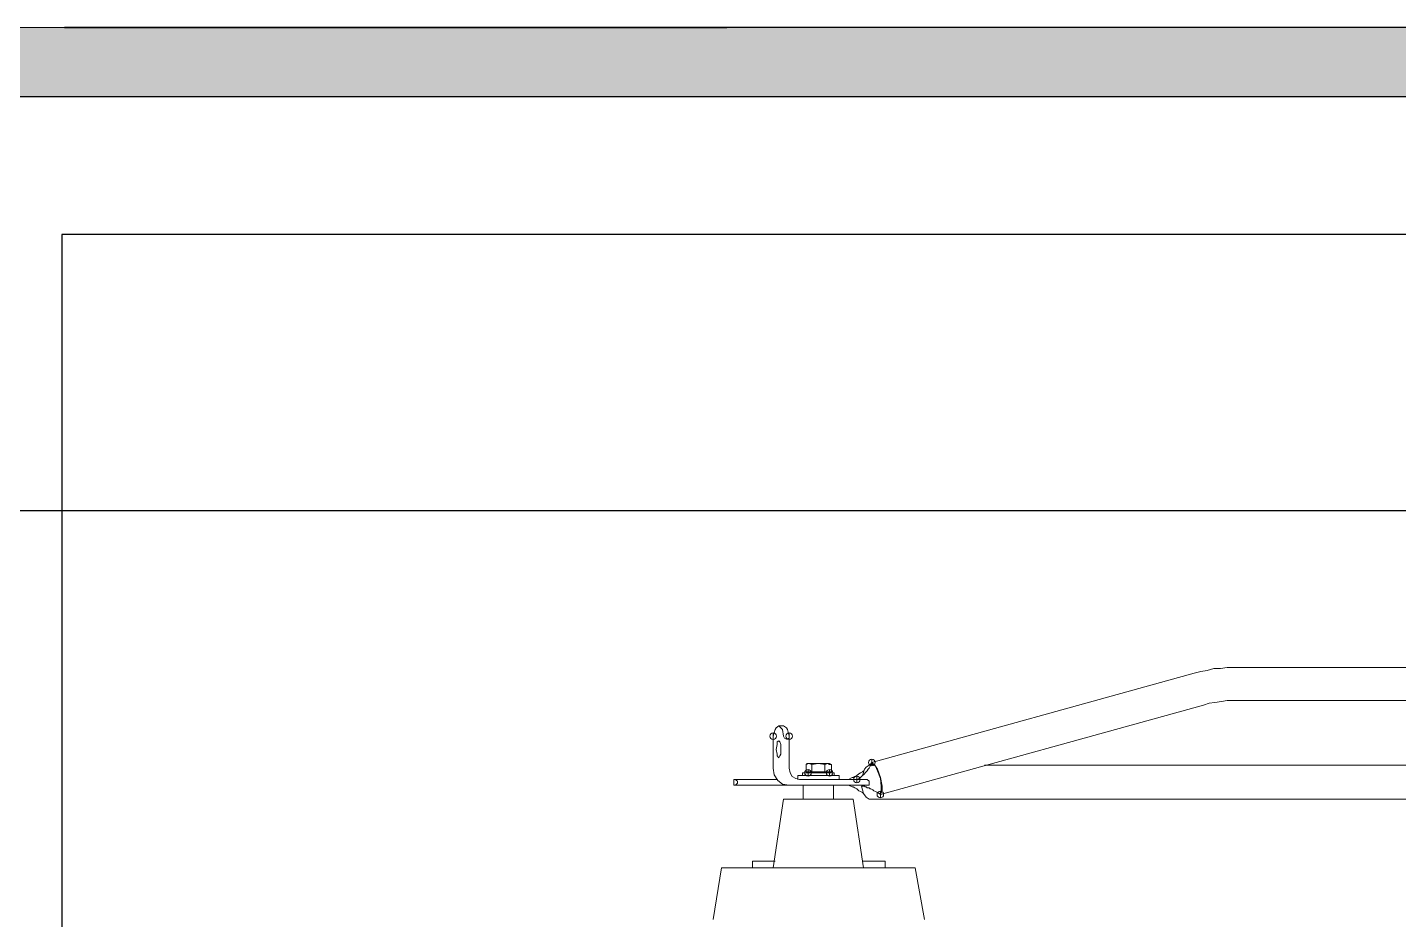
# Model space of a CAD drawing. Extents: x 758840 to 1108724, y -102573 to 143521.
# Drawn here: x 804359 to 805352, y 67136 to 67783 of the extents above; entities that cross this region are included whole.
import ezdxf

# ---------------------------------------------------------------- set-up
doc = ezdxf.new("R2010")
doc.units = 0
doc.header["$LTSCALE"] = 1000
doc.header["$MEASUREMENT"] = 0
for name, color, linetype in [('02电气-设备', 255, 'Continuous'), ('02电气-设备基础', 252, 'Continuous'), ('PDF_0', 7, 'Continuous')]:
    doc.layers.add(name, color=color, linetype=linetype)

# ---------------------------------------------------------------- blocks, each defined once
blk = doc.blocks.new('2500KVA 变压器')
at = {"lineweight": -3}
blk.add_lwpolyline([(0, 0), (2400, 0), (2400, 1500), (0, 1500)], close=True, dxfattribs=at)
at = {"layer": 'PDF_0', "lineweight": 15}
for points in [[(586.8, 1117.55), (820.27, 1182.21), (825.03, 1183.57), (829.8, 1184.25), (834.56, 1185.62), (839.33, 1185.62), (844.09, 1186.3), (848.86, 1186.3)], [(848.86, 1186.3), (1591.47, 1186.3), (1596.24, 1186.3), (1601, 1185.62), (1605.77, 1185.62), (1610.53, 1184.25), (1615.3, 1183.57), (1620.06, 1182.21)], [(848.86, 1162.47), (844.09, 1162.47), (840.01, 1161.79), (835.24, 1161.11), (831.16, 1160.43), (827.08, 1159.07)], [(1591.47, 1162.47), (848.86, 1162.47)], [(827.08, 1159.07), (592.92, 1094.41)], [(515.33, 1136.61), (516.69, 1141.37), (517.37, 1142.73), (519.41, 1144.1)], [(522.81, 1144.1), (519.41, 1144.1)], [(519.41, 1144.1), (520.77, 1142.73), (522.13, 1141.37), (522.81, 1136.61)], [(522.81, 1144.1), (524.86, 1142.73), (525.54, 1141.37), (526.9, 1136.61)], [(515.33, 1136.61), (515.33, 1113.46)], [(519.41, 1133.2), (518.05, 1132.52), (518.05, 1130.48), (517.37, 1127.08)], [(520.77, 1127.08), (520.77, 1130.48), (520.09, 1132.52), (519.41, 1133.2)], [(524.86, 1134.57), (523.5, 1135.25), (522.81, 1136.61)], [(524.86, 1134.57), (525.54, 1134.57)], [(526.9, 1136.61), (526.9, 1135.25), (525.54, 1134.57)], [(526.9, 1113.46), (526.9, 1136.61)], [(517.37, 1127.08), (518.05, 1123.67), (518.05, 1122.31), (519.41, 1120.95)], [(519.41, 1120.95), (520.09, 1122.31), (520.77, 1123.67), (520.77, 1127.08)], [(526.9, 1101.21), (522.13, 1101.89), (518.73, 1104.62), (516.01, 1108.7), (515.33, 1113.46)], [(534.39, 1105.3), (531.66, 1105.98), (528.94, 1107.34), (527.58, 1110.06), (526.9, 1113.46)], [(539.15, 1116.19), (539.83, 1116.87)], [(543.24, 1116.19), (541.19, 1116.87), (539.15, 1116.19)], [(539.15, 1110.74), (539.15, 1116.19)], [(556.17, 1116.87), (539.83, 1116.87)], [(554.81, 1116.87), (552.76, 1116.19), (548, 1116.87), (543.24, 1116.19)], [(543.24, 1110.74), (543.24, 1116.19)], [(552.76, 1110.74), (552.76, 1116.19)], [(557.53, 1116.19), (556.17, 1116.19), (554.81, 1116.87)], [(557.53, 1116.19), (556.17, 1116.87)], [(557.53, 1110.74), (557.53, 1116.19)], [(586.12, 1116.19), (585.44, 1114.83), (584.76, 1113.46), (584.08, 1112.78), (583.39, 1111.42), (582.71, 1110.74), (582.03, 1110.06), (581.35, 1109.38), (580.67, 1108.7), (579.99, 1108.02), (579.31, 1107.34), (578.63, 1106.66), (576.59, 1105.3), (576.59, 1105.3)], [(579.99, 1108.02), (581.35, 1112.78), (582.71, 1114.15), (584.76, 1115.51)], [(584.76, 1115.51), (585.44, 1115.51)], [(585.44, 1114.83), (585.44, 1116.19), (586.8, 1117.55)], [(593.61, 1100.53), (592.92, 1105.98), (590.88, 1111.42), (589.52, 1114.83), (588.16, 1116.19), (587.48, 1116.19), (586.12, 1116.19)], [(586.8, 1117.55), (588.84, 1115.51), (590.88, 1112.78), (592.92, 1106.66), (594.29, 1100.53), (594.29, 1097.13), (593.61, 1095.77), (592.92, 1094.41)], [(668.48, 1115.51), (1182.39, 1115.51)], [(486.74, 1101.21), (486.74, 1105.3)], [(518.05, 1105.3), (486.74, 1105.3)], [(488.1, 1105.3), (488.78, 1104.62), (489.46, 1103.94)], [(489.46, 1102.57), (489.46, 1103.94)], [(533.03, 1108.02), (533.03, 1105.3)], [(533.03, 1108.02), (562.97, 1108.02)], [(534.39, 1105.3), (583.39, 1105.3)], [(536.43, 1108.02), (536.43, 1110.06)], [(536.43, 1110.06), (559.57, 1110.06)], [(557.53, 1110.74), (539.15, 1110.74)], [(559.57, 1108.02), (559.57, 1110.06)], [(562.97, 1108.02), (562.97, 1105.3)], [(569.1, 1105.3), (569.78, 1105.3)], [(580.67, 1111.42), (579.99, 1110.74), (578.63, 1110.06), (577.27, 1109.38), (575.91, 1108.02), (574.55, 1107.34), (573.18, 1106.66), (572.5, 1106.66), (569.78, 1105.3)], [(575.91, 1105.3), (576.59, 1105.3)], [(583.39, 1105.3), (584.76, 1103.94)], [(584.76, 1103.25), (584.76, 1103.94), (584.76, 1103.94)], [(584.76, 1103.25), (584.76, 1101.89), (584.76, 1101.21)], [(486.74, 1101.21), (584.76, 1101.21)], [(489.46, 1102.57), (488.78, 1101.89), (488.1, 1101.21)], [(537.11, 1091), (537.11, 1101.21)], [(558.89, 1091), (558.89, 1101.21)], [(572.5, 1099.85), (569.78, 1101.21), (569.1, 1101.21)], [(580.67, 1095.09), (579.99, 1095.77), (578.63, 1096.45), (577.27, 1097.13), (575.91, 1098.49), (574.55, 1099.17), (573.18, 1099.85), (572.5, 1099.85)], [(577.95, 1101.21), (577.27, 1101.21)], [(592.24, 1095.09), (590.88, 1095.77), (589.52, 1096.45), (588.16, 1097.13), (587.48, 1097.81), (586.12, 1098.49), (585.44, 1098.49), (584.76, 1099.17), (583.39, 1099.17), (582.71, 1099.85), (582.03, 1099.85), (581.35, 1100.53), (580.67, 1100.53), (579.99, 1100.53), (579.31, 1101.21), (578.63, 1101.21), (577.95, 1101.21)], [(584.76, 1091), (582.71, 1092.36), (580.67, 1095.09), (579.31, 1100.53)], [(592.92, 1094.41), (590.88, 1095.77)], [(592.24, 1095.09), (593.61, 1095.77), (593.61, 1097.13), (593.61, 1100.53)], [(515.33, 1041.31), (522.81, 1091)], [(522.81, 1091), (573.18, 1091)], [(580.67, 1041.31), (573.18, 1091)], [(584.76, 1091), (1182.39, 1091)], [(500.35, 1046.08), (500.35, 1041.31)], [(500.35, 1046.08), (516.69, 1046.08)], [(579.99, 1046.08), (596.33, 1046.08)], [(596.33, 1046.08), (596.33, 1041.31)], [(477.89, 1041.31), (471.76, 1003.88)], [(618.11, 1041.31), (477.89, 1041.31)], [(624.92, 1003.88), (618.11, 1041.31)]]:
    blk.add_lwpolyline(points, dxfattribs=at)
for points in [[(515.33, 1134.23), (515.33, 1138.99), (515.33, 1138.99)], [(526.9, 1134.23), (526.9, 1138.99), (526.9, 1138.99)], [(586.8, 1115.17), (586.8, 1119.93), (586.8, 1119.93)], [(540.51, 1107.68), (540.51, 1112.44), (540.51, 1112.44)], [(556.17, 1107.68), (556.17, 1112.44), (556.17, 1112.44)], [(575.91, 1102.91), (575.91, 1107.68), (575.91, 1107.68)], [(592.92, 1092.02), (592.92, 1096.79), (592.92, 1096.79)]]:
    blk.add_lwpolyline(points, close=True, dxfattribs=at)
for points in [[(515.33, 1138.99), (514.02, 1138.99), (512.95, 1137.92), (512.95, 1136.61), (512.95, 1135.3), (514.02, 1134.23), (515.33, 1134.23), (516.64, 1134.23), (517.71, 1135.3), (517.71, 1136.61), (517.71, 1137.92), (516.64, 1138.99), (515.33, 1138.99)], [(526.9, 1138.99), (525.59, 1138.99), (524.52, 1137.92), (524.52, 1136.61), (524.52, 1135.3), (525.59, 1134.23), (526.9, 1134.23), (528.21, 1134.23), (529.28, 1135.3), (529.28, 1136.61), (529.28, 1137.92), (528.21, 1138.99), (526.9, 1138.99)], [(586.8, 1119.93), (585.49, 1119.93), (584.42, 1118.86), (584.42, 1117.55), (584.42, 1116.24), (585.49, 1115.17), (586.8, 1115.17), (588.11, 1115.17), (589.18, 1116.24), (589.18, 1117.55), (589.18, 1118.86), (588.11, 1119.93), (586.8, 1119.93)], [(540.51, 1112.44), (539.2, 1112.44), (538.13, 1111.37), (538.13, 1110.06), (538.13, 1108.75), (539.2, 1107.68), (540.51, 1107.68), (541.82, 1107.68), (542.89, 1108.75), (542.89, 1110.06), (542.89, 1111.37), (541.82, 1112.44), (540.51, 1112.44)], [(556.17, 1112.44), (554.86, 1112.44), (553.79, 1111.37), (553.79, 1110.06), (553.79, 1108.75), (554.86, 1107.68), (556.17, 1107.68), (557.48, 1107.68), (558.55, 1108.75), (558.55, 1110.06), (558.55, 1111.37), (557.48, 1112.44), (556.17, 1112.44)], [(575.91, 1107.68), (574.6, 1107.68), (573.53, 1106.61), (573.53, 1105.3), (573.53, 1103.99), (574.6, 1102.91), (575.91, 1102.91), (577.22, 1102.91), (578.29, 1103.99), (578.29, 1105.3), (578.29, 1106.61), (577.22, 1107.68), (575.91, 1107.68)], [(592.92, 1096.79), (591.61, 1096.79), (590.54, 1095.72), (590.54, 1094.41), (590.54, 1093.1), (591.61, 1092.02), (592.92, 1092.02), (594.23, 1092.02), (595.31, 1093.1), (595.31, 1094.41), (595.31, 1095.72), (594.23, 1096.79), (592.92, 1096.79)]]:
    blk.add_open_spline(points, degree=3, knots=[0, 0, 0, 0, 1, 1, 1, 2, 2, 2, 3, 3, 3, 4, 4, 4, 4], dxfattribs=at)
for points in [[(515.33, 1134.23), (515.33, 1138.99), (515.33, 1138.99)], [(526.9, 1134.23), (526.9, 1138.99), (526.9, 1138.99)], [(586.8, 1115.17), (586.8, 1119.93), (586.8, 1119.93)], [(540.51, 1107.68), (540.51, 1112.44), (540.51, 1112.44)], [(556.17, 1107.68), (556.17, 1112.44), (556.17, 1112.44)], [(575.91, 1102.91), (575.91, 1107.68), (575.91, 1107.68)], [(592.92, 1092.02), (592.92, 1096.79), (592.92, 1096.79)]]:
    blk.add_solid(points, dxfattribs=at)
blk = doc.blocks.new('BD4-PAL0101-LVPM-05')
at = {"ltscale": 5}
h = blk.add_hatch(dxfattribs=at)
h.set_pattern_fill('隔热材料01', color=8, scale=80, angle=45)
h.set_pattern_definition([(315, (1.005, -51.474), (28.28427125, 28.28427125), [4.0142, -35.9858]), (315, (-20.185, -72.664), (28.28427125, 28.28427125), [4.0142, -35.9858]), (135, (13.44, -77.425), (-28.28427125, -28.28427125), [4.0142, -35.9858]), (135, (5.767, -85.1), (-28.28427125, -28.28427125), [4.0142, -35.9858]), (225, (28.298, -71.66), (28.28427125, -28.28427125), [40.0194, 0.0194]), (180, (18.983, -78.135), (-28.2842, 28.2842), [3.4144, -53.1542]), (161.56505, (43.853, -49.85), (-28.284169758, 28.28429741), [2.244, -87.1988]), (161.56505, (15.569, -78.135), (-28.284169758, 28.28429741), [2.244, -87.1988]), (198.43495, (51.525, -48.43), (-28.28429741, 28.28416976), [4.488, -84.9548]), (198.43495, (23.24, -76.716), (-28.28429741, 28.28416976), [4.488, -84.9548]), (108.43495, (38.886, -46.303), (-28.28429741, 28.284169758), [21.3712, -68.0716]), (108.43495, (10.602, -74.587), (-28.28429741, 28.284169758), [21.3712, -68.0716]), (161.56505, (29.29, -23.19), (-28.284169758, 28.28429741), [2.244, -87.1988]), (161.56505, (1.005, -51.474), (-28.284169758, 28.28429741), [2.244, -87.1988]), (180, (-1.124, -50.765), (-28.2842, 28.2842), [3.4144, -53.1542]), (198.43495, (23.746, -22.48), (-28.28429741, 28.28416976), [4.488, -84.9548]), (198.43495, (-4.538, -50.765), (-28.28429741, 28.28416976), [4.488, -84.9548]), (90, (-20.894, -70.535), (-28.2842, 28.2842), [3.4144, -53.1542]), (108.43495, (8.1, -44.38), (-28.28429741, 28.284169758), [2.244, -87.1988]), (108.43495, (-20.185, -72.664), (-28.28429741, 28.284169758), [2.244, -87.1988]), (71.56505, (7.39, -38.836), (-28.28416976, 28.28429741), [4.488, -84.9548]), (71.56505, (-20.894, -67.12), (-28.28416976, 28.28429741), [4.488, -84.9548]), (161.56505, (31.212, -53.976), (-28.284169758, 28.28429741), [21.3712, -68.0716]), (161.56505, (2.928, -82.26), (-28.284169758, 28.28429741), [21.3712, -68.0716]), (90, (6.476, -90.642), (-28.2842, 28.2842), [3.4144, -53.1542]), (108.43495, (34.76, -58.943), (-28.28429741, 28.284169758), [2.244, -87.1988]), (108.43495, (6.476, -87.228), (-28.28429741, 28.284169758), [2.244, -87.1988]), (71.56505, (33.34, -66.615), (-28.28416976, 28.28429741), [4.488, -84.9548]), (71.56505, (5.057, -94.9), (-28.28416976, 28.28429741), [4.488, -84.9548])])
h.paths.add_polyline_path([(8308888.56, -4141711.07), (8309454.06, -4141711.07), (8309454.06, -4141661.07), (8308888.56, -4141661.07)])
h.paths.add_polyline_path([(8308318.06, -4141711.07), (8308883.56, -4141711.07), (8308883.56, -4141661.07), (8308318.06, -4141661.07)])
h.paths.add_polyline_path([(8310456.56, -4141661.07), (8309564.06, -4141661.07), (8309564.06, -4141711.07), (8310456.56, -4141711.07)])
h.paths.add_polyline_path([(8311354.06, -4141661.07), (8310461.56, -4141661.07), (8310461.56, -4141711.07), (8311354.06, -4141711.07)])
h.paths.add_polyline_path([(8311464.06, -4141711.08), (8312356.56, -4141711.08), (8312356.56, -4141661.08), (8311464.06, -4141661.08)])
h.paths.add_polyline_path([(8312361.56, -4141661.08), (8312361.56, -4141711.08), (8313254.06, -4141711.08), (8313254.06, -4141661.08)])
h.paths.add_polyline_path([(8314456.56, -4141661.08), (8313364.06, -4141661.08), (8313364.06, -4141711.08), (8314456.56, -4141711.08)])
h.paths.add_polyline_path([(8314461.56, -4141661.08), (8314461.56, -4141711.08), (8315554.06, -4141711.08), (8315554.06, -4141661.08)])
h.paths.add_polyline_path([(8316861.56, -4141661.09), (8315664.06, -4141661.09), (8315664.06, -4141711.09), (8316861.56, -4141711.09)])
h.paths.add_polyline_path([(8316866.56, -4141661.09), (8316866.56, -4141711.09), (8318064.06, -4141711.09), (8318064.06, -4141661.09)])
h.paths.add_polyline_path([(8319466.56, -4141661.08), (8318174.06, -4141661.08), (8318174.06, -4141711.08), (8319466.56, -4141711.08)])
h.paths.add_polyline_path([(8319471.56, -4141661.08), (8319471.56, -4141711.08), (8320764.06, -4141711.08), (8320764.06, -4141661.08)])
h.paths.add_polyline_path([(8320874.06, -4141661.09), (8321714.06, -4141661.09), (8321714.06, -4141711.09), (8320874.06, -4141711.09)])
at = {"linetype": 'ByBlock', "lineweight": 15}
for p, q in [((8319466.56, -4141661.08), (8318174.06, -4141661.08)), ((8318174.06, -4141711.08), (8319466.56, -4141711.08))]:
    blk.add_line(p, q, dxfattribs=at)
blk.add_line((8319340.86, -4141661.08), (8318360.86, -4141661.08))
at = {"layer": '02电气-设备', "color": 5, "ltscale": 5}
blk.add_blockref('2500KVA 变压器', (8318359.06, -4143310.99), dxfattribs=at)
mesh = blk.add_polymesh((2, 7))
for k, corner in enumerate([(8318360.86, -4141661.08), (8318400.86, -4141661.08), (8318500.86, -4141661.08), (8318600.86, -4141661.08), (8318700.86, -4141661.08), (8318800.86, -4141661.08), (8318840.86, -4141661.08), (8318360.86, -4141661.08, 200), (8318400.86, -4141661.08, 200), (8318500.86, -4141661.08, 200), (8318600.86, -4141661.08, 200), (8318700.86, -4141661.08, 200), (8318800.86, -4141661.08, 200), (8318840.86, -4141661.08, 200)]):
    mesh.set_mesh_vertex(divmod(k, 7), corner)

msp = doc.modelspace()

# ---------------------------------------------------------------- linework, layer by layer
at = {"layer": '02电气-设备基础'}
msp.add_lwpolyline([(826754.74, 67432.51), (792096.74, 67432.51), (792096.74, 67732.51), (826754.74, 67732.51)], close=True, dxfattribs=at)

# ---------------------------------------------------------------- block references
at = {"layer": '02电气-设备'}
msp.add_blockref('BD4-PAL0101-LVPM-05', (-7513975.04, 4209443.59), dxfattribs=at)

doc.saveas('drawing.dxf')
